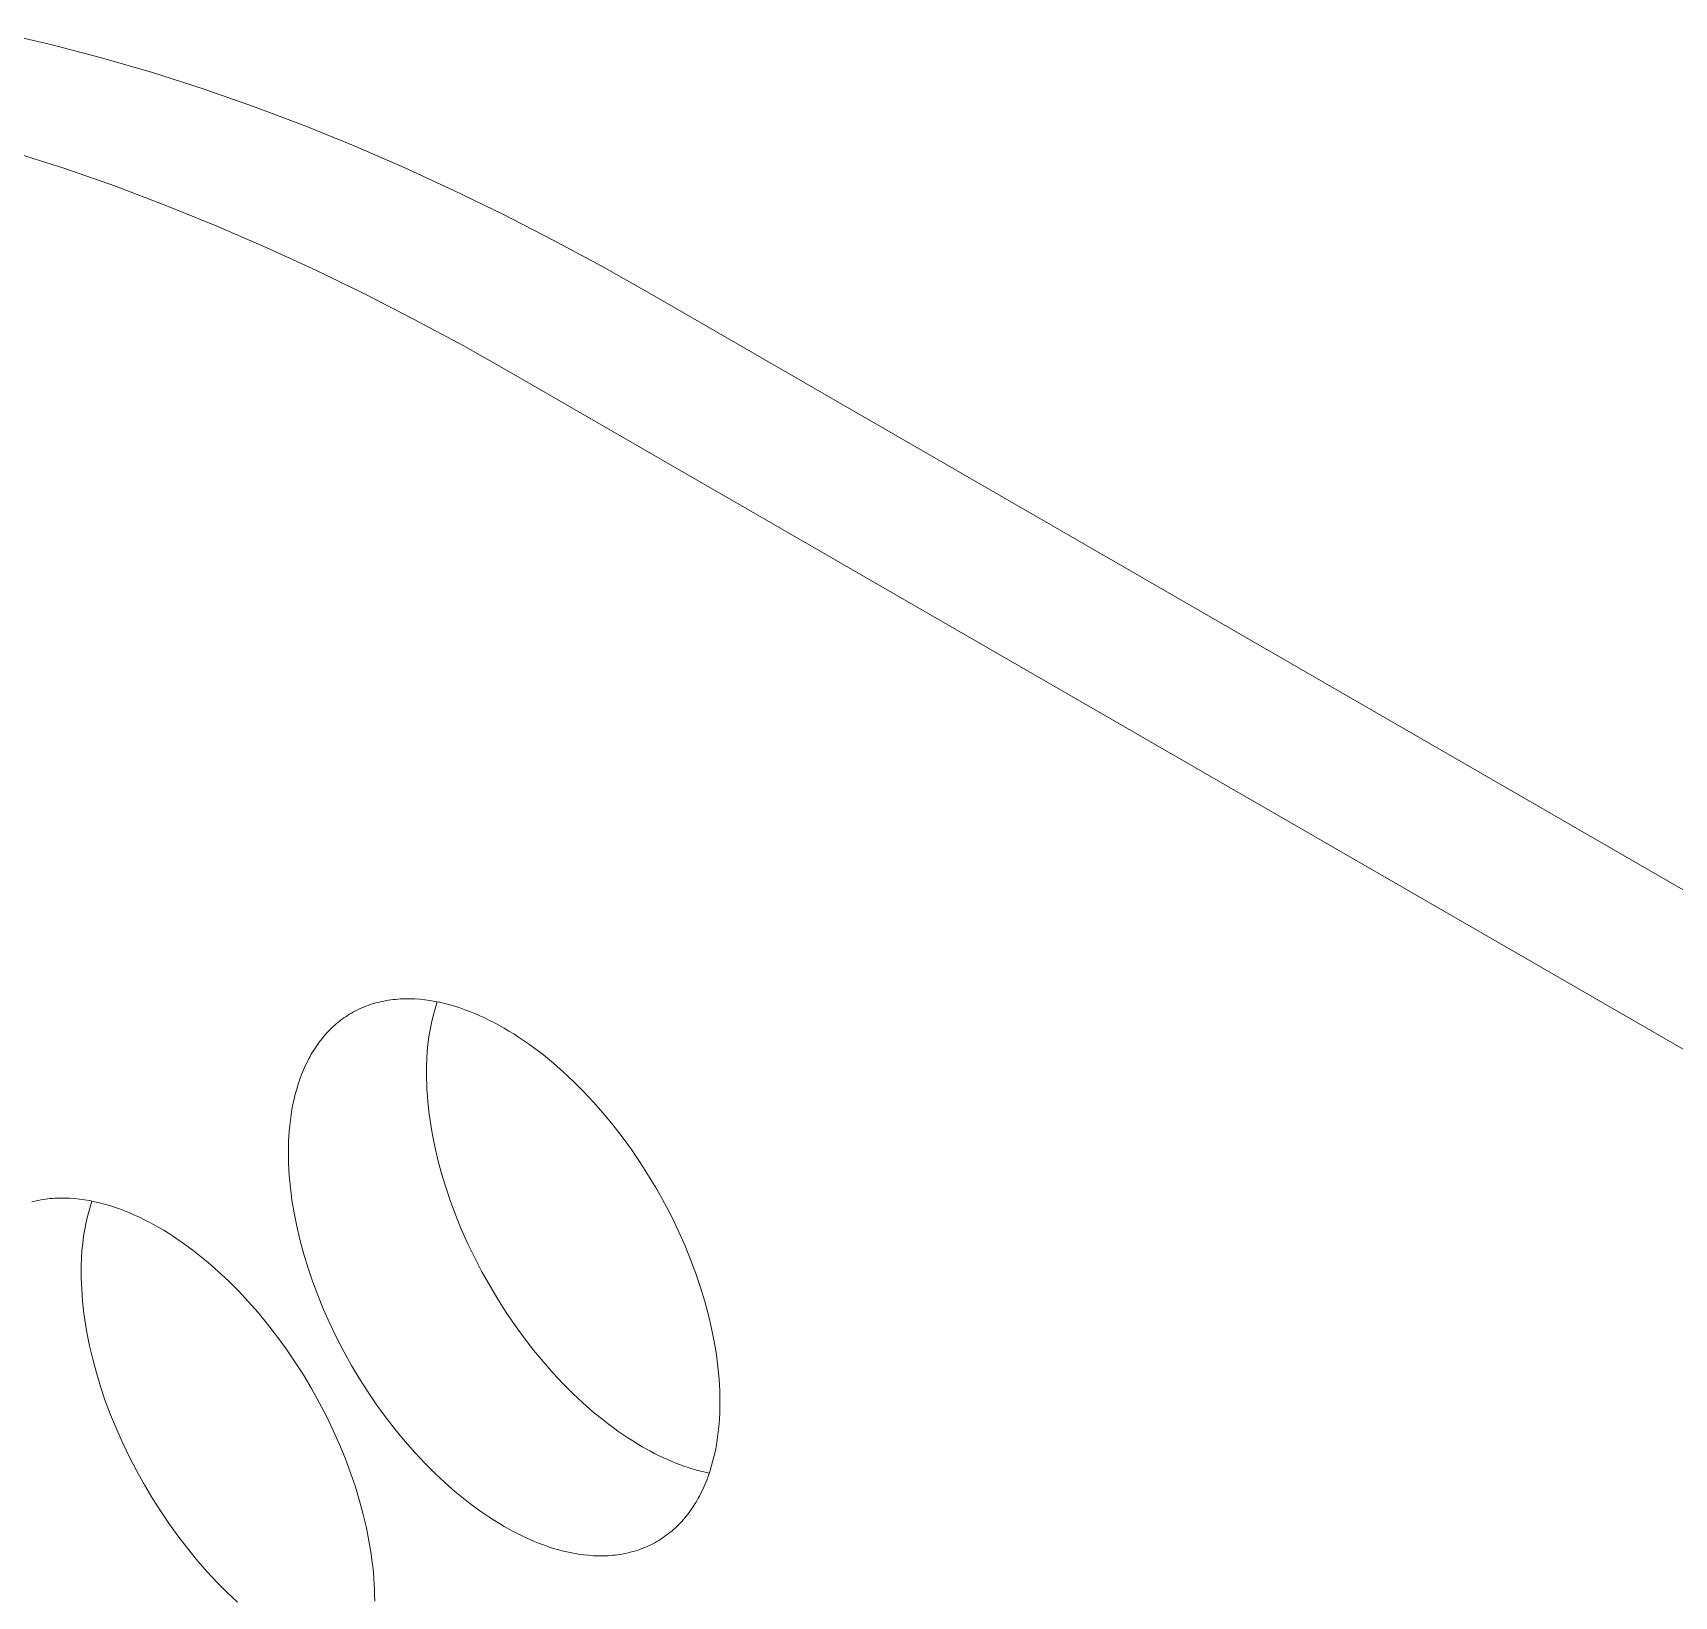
# Model space of a CAD drawing. Header units: millimetres. Extents: x 8434 to 10928, y 788 to 2545.
# Drawn here: x 10711.3 to 10739.85, y 2516.94 to 2544.13 of the extents above; entities that cross this region are included whole.
import ezdxf

# ---------------------------------------------------------------- set-up
doc = ezdxf.new("R2010")
doc.units = ezdxf.units.MM
doc.layers.add('ZANO_R', color=7, linetype='Continuous', lineweight=0)

msp = doc.modelspace()

# ---------------------------------------------------------------- linework, layer by layer
at = {"layer": 'ZANO_R'}
for p, q in [((10710.728, 2544.133), (10711.61, 2543.929)), ((10711.61, 2543.929), (10712.493, 2543.698)), ((10712.493, 2543.698), (10713.376, 2543.441)), ((10713.376, 2543.441), (10714.257, 2543.158)), ((10714.257, 2543.158), (10715.137, 2542.85)), ((10715.137, 2542.85), (10716.014, 2542.519)), ((10716.014, 2542.519), (10716.887, 2542.165)), ((10716.887, 2542.165), (10717.757, 2541.789)), ((10710.973, 2542.053), (10711.855, 2541.771)), ((10711.855, 2541.771), (10712.734, 2541.463)), ((10717.757, 2541.789), (10718.622, 2541.391)), ((10712.734, 2541.463), (10713.611, 2541.132)), ((10718.622, 2541.391), (10719.481, 2540.973)), ((10713.611, 2541.132), (10714.485, 2540.778)), ((10719.481, 2540.973), (10720.335, 2540.535)), ((10714.485, 2540.778), (10715.354, 2540.401)), ((10715.354, 2540.401), (10716.219, 2540.004)), ((10720.335, 2540.535), (10721.182, 2540.079)), ((10716.219, 2540.004), (10717.079, 2539.586)), ((10721.182, 2540.079), (10722.021, 2539.605)), ((10717.079, 2539.586), (10717.932, 2539.148)), ((10722.021, 2539.605), (10890.184, 2442.516)), ((10717.932, 2539.148), (10718.779, 2538.692)), ((10718.779, 2538.692), (10719.619, 2538.218)), ((10887.781, 2441.129), (10719.619, 2538.218)), ((10717.243, 2527.252), (10717.282, 2527.263)), ((10717.282, 2527.263), (10717.321, 2527.273)), ((10717.321, 2527.273), (10717.361, 2527.282)), ((10717.361, 2527.282), (10717.4, 2527.29)), ((10717.4, 2527.29), (10717.44, 2527.298)), ((10717.44, 2527.298), (10717.481, 2527.305)), ((10717.481, 2527.305), (10717.521, 2527.311)), ((10717.521, 2527.311), (10717.562, 2527.316)), ((10717.562, 2527.316), (10717.604, 2527.32)), ((10717.604, 2527.32), (10717.645, 2527.324)), ((10717.645, 2527.324), (10717.687, 2527.326)), ((10717.687, 2527.326), (10717.728, 2527.328)), ((10717.728, 2527.328), (10717.77, 2527.33)), ((10717.77, 2527.33), (10717.813, 2527.33)), ((10717.813, 2527.33), (10717.855, 2527.33)), ((10717.855, 2527.33), (10717.898, 2527.329)), ((10717.898, 2527.329), (10717.94, 2527.327)), ((10717.94, 2527.327), (10718.026, 2527.321)), ((10718.026, 2527.321), (10718.113, 2527.312)), ((10718.113, 2527.312), (10718.2, 2527.3)), ((10718.2, 2527.3), (10718.287, 2527.285)), ((10718.287, 2527.285), (10718.374, 2527.268)), ((10718.329, 2527.277), (10718.292, 2527.157)), ((10718.374, 2527.268), (10718.462, 2527.247)), ((10716.642, 2526.949), (10716.674, 2526.973)), ((10716.674, 2526.973), (10716.707, 2526.996)), ((10716.707, 2526.996), (10716.739, 2527.018)), ((10716.739, 2527.018), (10716.772, 2527.04)), ((10716.772, 2527.04), (10716.806, 2527.061)), ((10716.806, 2527.061), (10716.84, 2527.081)), ((10716.84, 2527.081), (10716.875, 2527.101)), ((10716.875, 2527.101), (10716.91, 2527.12)), ((10716.91, 2527.12), (10716.945, 2527.137)), ((10716.945, 2527.137), (10716.981, 2527.155)), ((10716.981, 2527.155), (10717.017, 2527.171)), ((10717.017, 2527.171), (10717.054, 2527.186)), ((10717.054, 2527.186), (10717.091, 2527.201)), ((10717.091, 2527.201), (10717.129, 2527.215)), ((10717.129, 2527.215), (10717.166, 2527.228)), ((10717.166, 2527.228), (10717.205, 2527.241)), ((10717.205, 2527.241), (10717.243, 2527.252)), ((10718.26, 2527.035), (10718.231, 2526.913)), ((10718.292, 2527.157), (10718.26, 2527.035)), ((10718.462, 2527.247), (10718.549, 2527.225)), ((10718.549, 2527.225), (10718.637, 2527.199)), ((10718.637, 2527.199), (10718.724, 2527.171)), ((10718.724, 2527.171), (10718.811, 2527.14)), ((10718.811, 2527.14), (10718.898, 2527.108)), ((10718.898, 2527.108), (10718.985, 2527.072)), ((10718.985, 2527.072), (10719.071, 2527.035)), ((10719.071, 2527.035), (10719.157, 2526.996)), ((10719.157, 2526.996), (10719.242, 2526.954)), ((10716.353, 2526.67), (10716.379, 2526.701)), ((10716.379, 2526.701), (10716.406, 2526.731)), ((10716.406, 2526.731), (10716.434, 2526.761)), ((10716.434, 2526.761), (10716.462, 2526.79)), ((10716.462, 2526.79), (10716.491, 2526.818)), ((10716.491, 2526.818), (10716.52, 2526.846)), ((10716.52, 2526.846), (10716.55, 2526.872)), ((10716.55, 2526.872), (10716.58, 2526.899)), ((10716.58, 2526.899), (10716.611, 2526.924)), ((10716.611, 2526.924), (10716.642, 2526.949)), ((10718.206, 2526.789), (10718.186, 2526.665)), ((10718.231, 2526.913), (10718.206, 2526.789)), ((10719.242, 2526.954), (10719.327, 2526.911)), ((10719.327, 2526.911), (10719.411, 2526.865)), ((10719.411, 2526.865), (10719.494, 2526.818)), ((10719.494, 2526.818), (10719.578, 2526.769)), ((10719.578, 2526.769), (10719.662, 2526.718)), ((10719.662, 2526.718), (10719.746, 2526.663)), ((10716.139, 2526.364), (10716.16, 2526.4)), ((10716.16, 2526.4), (10716.182, 2526.436)), ((10716.182, 2526.436), (10716.205, 2526.471)), ((10716.205, 2526.471), (10716.228, 2526.506)), ((10716.228, 2526.506), (10716.252, 2526.54)), ((10716.252, 2526.54), (10716.276, 2526.573)), ((10716.276, 2526.573), (10716.301, 2526.606)), ((10716.301, 2526.606), (10716.327, 2526.638)), ((10716.327, 2526.638), (10716.353, 2526.67)), ((10718.157, 2526.415), (10718.148, 2526.29)), ((10718.169, 2526.541), (10718.157, 2526.415)), ((10718.186, 2526.665), (10718.169, 2526.541)), ((10719.746, 2526.663), (10719.832, 2526.606)), ((10719.832, 2526.606), (10719.918, 2526.547)), ((10719.918, 2526.547), (10720.004, 2526.484)), ((10720.004, 2526.484), (10720.09, 2526.419)), ((10720.09, 2526.419), (10720.177, 2526.352)), ((10716.004, 2526.095), (10716.04, 2526.174)), ((10716.04, 2526.174), (10716.078, 2526.251)), ((10716.078, 2526.251), (10716.097, 2526.289)), ((10716.097, 2526.289), (10716.118, 2526.327)), ((10716.118, 2526.327), (10716.139, 2526.364)), ((10718.144, 2526.164), (10718.143, 2526.038)), ((10718.148, 2526.29), (10718.144, 2526.164)), ((10720.177, 2526.352), (10720.352, 2526.209)), ((10720.352, 2526.209), (10720.527, 2526.055)), ((10715.886, 2525.76), (10715.912, 2525.846)), ((10715.912, 2525.846), (10715.941, 2525.931)), ((10715.941, 2525.931), (10715.971, 2526.014)), ((10715.971, 2526.014), (10716.004, 2526.095)), ((10718.143, 2526.038), (10718.144, 2525.942)), ((10718.144, 2525.942), (10718.147, 2525.843)), ((10718.147, 2525.843), (10718.152, 2525.743)), ((10720.527, 2526.055), (10720.702, 2525.891)), ((10720.702, 2525.891), (10720.876, 2525.716)), ((10715.821, 2525.495), (10715.84, 2525.584)), ((10715.84, 2525.584), (10715.862, 2525.673)), ((10715.862, 2525.673), (10715.886, 2525.76)), ((10718.152, 2525.743), (10718.159, 2525.64)), ((10718.159, 2525.64), (10718.167, 2525.536)), ((10720.876, 2525.716), (10721.048, 2525.532)), ((10715.776, 2525.219), (10715.789, 2525.312)), ((10715.789, 2525.312), (10715.804, 2525.404)), ((10715.804, 2525.404), (10715.821, 2525.495)), ((10718.167, 2525.536), (10718.178, 2525.43)), ((10718.178, 2525.43), (10718.191, 2525.323)), ((10718.191, 2525.323), (10718.206, 2525.214)), ((10721.048, 2525.532), (10721.218, 2525.339)), ((10721.218, 2525.339), (10721.385, 2525.137)), ((10715.749, 2524.937), (10715.756, 2525.032)), ((10715.756, 2525.032), (10715.765, 2525.126)), ((10715.765, 2525.126), (10715.776, 2525.219)), ((10718.206, 2525.214), (10718.243, 2524.991)), ((10718.243, 2524.991), (10718.288, 2524.762)), ((10721.385, 2525.137), (10721.549, 2524.926)), ((10715.741, 2524.651), (10715.742, 2524.747)), ((10715.742, 2524.747), (10715.745, 2524.842)), ((10715.745, 2524.842), (10715.749, 2524.937)), ((10718.288, 2524.762), (10718.343, 2524.529)), ((10721.549, 2524.926), (10721.707, 2524.708)), ((10721.707, 2524.708), (10721.86, 2524.483)), ((10715.742, 2524.555), (10715.741, 2524.651)), ((10715.745, 2524.456), (10715.742, 2524.555)), ((10715.749, 2524.356), (10715.745, 2524.456)), ((10718.343, 2524.529), (10718.407, 2524.291)), ((10721.86, 2524.483), (10722.008, 2524.252)), ((10715.756, 2524.253), (10715.749, 2524.356)), ((10715.765, 2524.149), (10715.756, 2524.253)), ((10715.776, 2524.043), (10715.765, 2524.149)), ((10718.407, 2524.291), (10718.48, 2524.05)), ((10722.008, 2524.252), (10722.149, 2524.017)), ((10711.395, 2523.823), (10711.435, 2523.831)), ((10711.435, 2523.831), (10711.475, 2523.837)), ((10711.475, 2523.837), (10711.516, 2523.843)), ((10711.516, 2523.843), (10711.557, 2523.848)), ((10711.557, 2523.848), (10711.598, 2523.853)), ((10711.598, 2523.853), (10711.639, 2523.856)), ((10711.639, 2523.856), (10711.681, 2523.859)), ((10711.681, 2523.859), (10711.723, 2523.861)), ((10711.723, 2523.861), (10711.765, 2523.862)), ((10711.765, 2523.862), (10711.807, 2523.863)), ((10711.807, 2523.863), (10711.85, 2523.862)), ((10711.85, 2523.862), (10711.892, 2523.861)), ((10711.892, 2523.861), (10711.935, 2523.859)), ((10711.935, 2523.859), (10712.021, 2523.854)), ((10712.021, 2523.854), (10712.107, 2523.845)), ((10712.107, 2523.845), (10712.194, 2523.833)), ((10712.194, 2523.833), (10712.281, 2523.818)), ((10715.789, 2523.936), (10715.776, 2524.043)), ((10715.804, 2523.827), (10715.789, 2523.936)), ((10718.48, 2524.05), (10718.563, 2523.806)), ((10722.149, 2524.017), (10722.282, 2523.777)), ((10711.276, 2523.796), (10711.316, 2523.806)), ((10711.316, 2523.806), (10711.355, 2523.815)), ((10711.355, 2523.815), (10711.395, 2523.823)), ((10712.254, 2523.568), (10712.226, 2523.445)), ((10712.287, 2523.689), (10712.254, 2523.568)), ((10712.281, 2523.818), (10712.369, 2523.8)), ((10712.323, 2523.81), (10712.287, 2523.689)), ((10712.369, 2523.8), (10712.456, 2523.78)), ((10712.456, 2523.78), (10712.544, 2523.757)), ((10712.544, 2523.757), (10712.631, 2523.732)), ((10712.631, 2523.732), (10712.719, 2523.704)), ((10712.719, 2523.704), (10712.806, 2523.673)), ((10712.806, 2523.673), (10712.893, 2523.64)), ((10712.893, 2523.64), (10712.98, 2523.605)), ((10712.98, 2523.605), (10713.066, 2523.568)), ((10713.066, 2523.568), (10713.152, 2523.528)), ((10715.84, 2523.604), (10715.804, 2523.827)), ((10715.886, 2523.375), (10715.84, 2523.604)), ((10718.563, 2523.806), (10718.654, 2523.56)), ((10718.654, 2523.56), (10718.755, 2523.313)), ((10722.282, 2523.777), (10722.409, 2523.534)), ((10712.201, 2523.322), (10712.18, 2523.198)), ((10712.226, 2523.445), (10712.201, 2523.322)), ((10713.152, 2523.528), (10713.237, 2523.487)), ((10713.237, 2523.487), (10713.322, 2523.443)), ((10713.322, 2523.443), (10713.406, 2523.398)), ((10713.406, 2523.398), (10713.489, 2523.351)), ((10713.489, 2523.351), (10713.572, 2523.302)), ((10713.572, 2523.302), (10713.656, 2523.25)), ((10715.941, 2523.142), (10715.886, 2523.375)), ((10718.755, 2523.313), (10718.865, 2523.067)), ((10722.409, 2523.534), (10722.527, 2523.288)), ((10722.527, 2523.288), (10722.636, 2523.042)), ((10712.164, 2523.073), (10712.151, 2522.948)), ((10712.18, 2523.198), (10712.164, 2523.073)), ((10713.656, 2523.25), (10713.741, 2523.196)), ((10713.741, 2523.196), (10713.826, 2523.139)), ((10713.826, 2523.139), (10713.912, 2523.079)), ((10713.912, 2523.079), (10713.998, 2523.017)), ((10713.998, 2523.017), (10714.085, 2522.952)), ((10716.005, 2522.904), (10715.941, 2523.142)), ((10718.865, 2523.067), (10718.983, 2522.822)), ((10722.636, 2523.042), (10722.737, 2522.796)), ((10712.143, 2522.823), (10712.138, 2522.697)), ((10712.138, 2522.697), (10712.138, 2522.571)), ((10712.151, 2522.948), (10712.143, 2522.823)), ((10714.085, 2522.952), (10714.172, 2522.884)), ((10714.172, 2522.884), (10714.347, 2522.741)), ((10714.347, 2522.741), (10714.522, 2522.588)), ((10716.078, 2522.663), (10716.005, 2522.904)), ((10718.983, 2522.822), (10719.109, 2522.579)), ((10722.737, 2522.796), (10722.829, 2522.55)), ((10712.138, 2522.571), (10712.139, 2522.474)), ((10712.139, 2522.474), (10712.141, 2522.376)), ((10714.522, 2522.588), (10714.697, 2522.423)), ((10714.697, 2522.423), (10714.871, 2522.249)), ((10716.16, 2522.419), (10716.078, 2522.663)), ((10716.252, 2522.173), (10716.16, 2522.419)), ((10719.109, 2522.579), (10719.243, 2522.339)), ((10722.829, 2522.55), (10722.911, 2522.306)), ((10712.141, 2522.376), (10712.146, 2522.275)), ((10712.146, 2522.275), (10712.153, 2522.173)), ((10712.153, 2522.173), (10712.162, 2522.069)), ((10714.871, 2522.249), (10715.043, 2522.065)), ((10716.353, 2521.926), (10716.252, 2522.173)), ((10719.243, 2522.339), (10719.384, 2522.103)), ((10722.911, 2522.306), (10722.985, 2522.065)), ((10712.162, 2522.069), (10712.172, 2521.963)), ((10712.172, 2521.963), (10712.185, 2521.855)), ((10712.185, 2521.855), (10712.2, 2521.746)), ((10715.043, 2522.065), (10715.213, 2521.872)), ((10715.213, 2521.872), (10715.38, 2521.669)), ((10716.463, 2521.68), (10716.353, 2521.926)), ((10719.384, 2522.103), (10719.531, 2521.872)), ((10719.531, 2521.872), (10719.684, 2521.648)), ((10722.985, 2522.065), (10723.049, 2521.827)), ((10712.2, 2521.746), (10712.237, 2521.523)), ((10715.38, 2521.669), (10715.543, 2521.459)), ((10716.581, 2521.435), (10716.463, 2521.68)), ((10719.684, 2521.648), (10719.843, 2521.429)), ((10723.049, 2521.827), (10723.103, 2521.593)), ((10723.103, 2521.593), (10723.149, 2521.365)), ((10712.237, 2521.523), (10712.283, 2521.295)), ((10712.283, 2521.295), (10712.337, 2521.061)), ((10715.543, 2521.459), (10715.702, 2521.241)), ((10716.707, 2521.192), (10716.581, 2521.435)), ((10719.843, 2521.429), (10720.006, 2521.219)), ((10723.149, 2521.365), (10723.186, 2521.142)), ((10712.337, 2521.061), (10712.401, 2520.824)), ((10715.702, 2521.241), (10715.855, 2521.016)), ((10715.855, 2521.016), (10716.002, 2520.785)), ((10716.841, 2520.952), (10716.707, 2521.192)), ((10720.006, 2521.219), (10720.173, 2521.017)), ((10720.173, 2521.017), (10720.343, 2520.823)), ((10723.186, 2521.142), (10723.201, 2521.033)), ((10723.201, 2521.033), (10723.213, 2520.925)), ((10712.401, 2520.824), (10712.475, 2520.582)), ((10716.002, 2520.785), (10716.143, 2520.549)), ((10716.981, 2520.716), (10716.841, 2520.952)), ((10717.129, 2520.485), (10716.981, 2520.716)), ((10720.343, 2520.823), (10720.515, 2520.639)), ((10723.213, 2520.925), (10723.224, 2520.819)), ((10723.224, 2520.819), (10723.233, 2520.715)), ((10723.233, 2520.715), (10723.24, 2520.613)), ((10712.475, 2520.582), (10712.557, 2520.338)), ((10716.143, 2520.549), (10716.277, 2520.309)), ((10717.282, 2520.26), (10717.129, 2520.485)), ((10720.515, 2520.639), (10720.689, 2520.465)), ((10720.689, 2520.465), (10720.864, 2520.301)), ((10723.24, 2520.613), (10723.244, 2520.512)), ((10723.244, 2520.512), (10723.247, 2520.414)), ((10723.247, 2520.414), (10723.248, 2520.317)), ((10712.557, 2520.338), (10712.649, 2520.093)), ((10716.277, 2520.309), (10716.403, 2520.066)), ((10717.441, 2520.042), (10717.282, 2520.26)), ((10720.864, 2520.301), (10721.039, 2520.147)), ((10721.039, 2520.147), (10721.214, 2520.004)), ((10723.245, 2520.126), (10723.24, 2520.031)), ((10723.247, 2520.221), (10723.245, 2520.126)), ((10723.248, 2520.317), (10723.247, 2520.221)), ((10712.649, 2520.093), (10712.75, 2519.846)), ((10712.75, 2519.846), (10712.859, 2519.6)), ((10716.403, 2520.066), (10716.521, 2519.821)), ((10717.604, 2519.832), (10717.441, 2520.042)), ((10717.771, 2519.63), (10717.604, 2519.832)), ((10721.214, 2520.004), (10721.301, 2519.936)), ((10721.301, 2519.936), (10721.388, 2519.871)), ((10721.388, 2519.871), (10721.474, 2519.809)), ((10723.224, 2519.842), (10723.214, 2519.749)), ((10723.233, 2519.936), (10723.224, 2519.842)), ((10723.24, 2520.031), (10723.233, 2519.936)), ((10712.859, 2519.6), (10712.977, 2519.355)), ((10716.521, 2519.821), (10716.631, 2519.575)), ((10716.631, 2519.575), (10716.732, 2519.328)), ((10717.941, 2519.436), (10717.771, 2519.63)), ((10721.474, 2519.809), (10721.56, 2519.749)), ((10721.56, 2519.749), (10721.645, 2519.692)), ((10721.645, 2519.692), (10721.73, 2519.638)), ((10721.73, 2519.638), (10721.814, 2519.586)), ((10721.814, 2519.586), (10721.897, 2519.537)), ((10723.186, 2519.565), (10723.168, 2519.474)), ((10723.201, 2519.656), (10723.186, 2519.565)), ((10723.214, 2519.749), (10723.201, 2519.656)), ((10712.977, 2519.355), (10713.103, 2519.112)), ((10716.732, 2519.328), (10716.823, 2519.083)), ((10718.113, 2519.252), (10717.941, 2519.436)), ((10721.897, 2519.537), (10722.038, 2519.459)), ((10722.038, 2519.459), (10722.11, 2519.421)), ((10722.11, 2519.421), (10722.181, 2519.385)), ((10722.181, 2519.385), (10722.254, 2519.351)), ((10722.254, 2519.351), (10722.326, 2519.318)), ((10722.326, 2519.318), (10722.399, 2519.286)), ((10722.399, 2519.286), (10722.472, 2519.256)), ((10723.127, 2519.295), (10723.103, 2519.208)), ((10723.149, 2519.384), (10723.127, 2519.295)), ((10723.168, 2519.474), (10723.149, 2519.384)), ((10713.103, 2519.112), (10713.237, 2518.872)), ((10716.823, 2519.083), (10716.906, 2518.839)), ((10718.287, 2519.078), (10718.113, 2519.252)), ((10718.462, 2518.914), (10718.287, 2519.078)), ((10722.472, 2519.256), (10722.546, 2519.228)), ((10722.546, 2519.228), (10722.619, 2519.201)), ((10722.619, 2519.201), (10722.693, 2519.176)), ((10722.693, 2519.176), (10722.767, 2519.153)), ((10722.767, 2519.153), (10722.841, 2519.131)), ((10722.841, 2519.131), (10722.915, 2519.112)), ((10722.915, 2519.112), (10722.989, 2519.094)), ((10722.989, 2519.094), (10723.063, 2519.078)), ((10723.049, 2519.038), (10723.018, 2518.955)), ((10723.077, 2519.122), (10723.049, 2519.038)), ((10723.103, 2519.208), (10723.077, 2519.122)), ((10713.237, 2518.872), (10713.378, 2518.636)), ((10716.906, 2518.839), (10716.979, 2518.597)), ((10718.637, 2518.76), (10718.462, 2518.914)), ((10718.812, 2518.617), (10718.637, 2518.76)), ((10722.911, 2518.717), (10722.892, 2518.679)), ((10722.949, 2518.795), (10722.911, 2518.717)), ((10722.985, 2518.874), (10722.949, 2518.795)), ((10723.018, 2518.955), (10722.985, 2518.874)), ((10713.378, 2518.636), (10713.526, 2518.405)), ((10713.526, 2518.405), (10713.679, 2518.18)), ((10716.979, 2518.597), (10717.043, 2518.36)), ((10718.899, 2518.549), (10718.812, 2518.617)), ((10718.985, 2518.484), (10718.899, 2518.549)), ((10719.072, 2518.422), (10718.985, 2518.484)), ((10719.157, 2518.362), (10719.072, 2518.422)), ((10722.737, 2518.429), (10722.713, 2518.395)), ((10722.761, 2518.463), (10722.737, 2518.429)), ((10722.784, 2518.497), (10722.761, 2518.463)), ((10722.807, 2518.533), (10722.784, 2518.497)), ((10722.829, 2518.569), (10722.807, 2518.533)), ((10722.85, 2518.605), (10722.829, 2518.569)), ((10722.871, 2518.642), (10722.85, 2518.605)), ((10722.892, 2518.679), (10722.871, 2518.642)), ((10713.679, 2518.18), (10713.837, 2517.962)), ((10717.043, 2518.36), (10717.098, 2518.126)), ((10717.098, 2518.126), (10717.143, 2517.898)), ((10719.243, 2518.305), (10719.157, 2518.362)), ((10719.327, 2518.251), (10719.243, 2518.305)), ((10719.411, 2518.199), (10719.327, 2518.251)), ((10719.495, 2518.15), (10719.411, 2518.199)), ((10719.578, 2518.103), (10719.495, 2518.15)), ((10722.469, 2518.123), (10722.439, 2518.096)), ((10722.498, 2518.151), (10722.469, 2518.123)), ((10722.527, 2518.179), (10722.498, 2518.151)), ((10722.555, 2518.208), (10722.527, 2518.179)), ((10722.583, 2518.237), (10722.555, 2518.208)), ((10722.61, 2518.268), (10722.583, 2518.237)), ((10722.636, 2518.299), (10722.61, 2518.268)), ((10722.662, 2518.33), (10722.636, 2518.299)), ((10722.688, 2518.362), (10722.662, 2518.33)), ((10722.713, 2518.395), (10722.688, 2518.362)), ((10713.837, 2517.962), (10714.001, 2517.752)), ((10717.143, 2517.898), (10717.18, 2517.675)), ((10719.662, 2518.058), (10719.578, 2518.103)), ((10719.747, 2518.014), (10719.662, 2518.058)), ((10719.832, 2517.973), (10719.747, 2518.014)), ((10719.918, 2517.933), (10719.832, 2517.973)), ((10720.004, 2517.896), (10719.918, 2517.933)), ((10720.091, 2517.861), (10720.004, 2517.896)), ((10720.178, 2517.828), (10720.091, 2517.861)), ((10722.079, 2517.849), (10722.044, 2517.831)), ((10722.114, 2517.868), (10722.079, 2517.849)), ((10722.149, 2517.887), (10722.114, 2517.868)), ((10722.183, 2517.907), (10722.149, 2517.887)), ((10722.217, 2517.928), (10722.183, 2517.907)), ((10722.25, 2517.95), (10722.217, 2517.928)), ((10722.283, 2517.973), (10722.25, 2517.95)), ((10722.315, 2517.996), (10722.283, 2517.973)), ((10722.347, 2518.02), (10722.315, 2517.996)), ((10722.378, 2518.044), (10722.347, 2518.02)), ((10722.409, 2518.07), (10722.378, 2518.044)), ((10722.439, 2518.096), (10722.409, 2518.07)), ((10714.001, 2517.752), (10714.167, 2517.549)), ((10714.167, 2517.549), (10714.337, 2517.356)), ((10717.18, 2517.675), (10717.195, 2517.565)), ((10717.195, 2517.565), (10717.208, 2517.458)), ((10720.265, 2517.798), (10720.178, 2517.828)), ((10720.352, 2517.769), (10720.265, 2517.798)), ((10720.44, 2517.744), (10720.352, 2517.769)), ((10720.528, 2517.721), (10720.44, 2517.744)), ((10720.615, 2517.701), (10720.528, 2517.721)), ((10720.702, 2517.683), (10720.615, 2517.701)), ((10720.79, 2517.668), (10720.702, 2517.683)), ((10720.876, 2517.657), (10720.79, 2517.668)), ((10720.963, 2517.648), (10720.876, 2517.657)), ((10721.049, 2517.642), (10720.963, 2517.648)), ((10721.092, 2517.64), (10721.049, 2517.642)), ((10721.134, 2517.639), (10721.092, 2517.64)), ((10721.177, 2517.638), (10721.134, 2517.639)), ((10721.219, 2517.639), (10721.177, 2517.638)), ((10721.261, 2517.64), (10721.219, 2517.639)), ((10721.303, 2517.642), (10721.261, 2517.64)), ((10721.344, 2517.645), (10721.303, 2517.642)), ((10721.386, 2517.648), (10721.344, 2517.645)), ((10721.427, 2517.653), (10721.386, 2517.648)), ((10721.468, 2517.658), (10721.427, 2517.653)), ((10721.508, 2517.664), (10721.468, 2517.658)), ((10721.549, 2517.671), (10721.508, 2517.664)), ((10721.589, 2517.678), (10721.549, 2517.671)), ((10721.629, 2517.687), (10721.589, 2517.678)), ((10721.668, 2517.696), (10721.629, 2517.687)), ((10721.707, 2517.706), (10721.668, 2517.696)), ((10721.746, 2517.716), (10721.707, 2517.706)), ((10721.785, 2517.728), (10721.746, 2517.716)), ((10721.823, 2517.74), (10721.785, 2517.728)), ((10721.861, 2517.753), (10721.823, 2517.74)), ((10721.898, 2517.767), (10721.861, 2517.753)), ((10721.935, 2517.782), (10721.898, 2517.767)), ((10721.972, 2517.798), (10721.935, 2517.782)), ((10722.008, 2517.814), (10721.972, 2517.798)), ((10722.044, 2517.831), (10722.008, 2517.814)), ((10714.337, 2517.356), (10714.51, 2517.172)), ((10717.208, 2517.458), (10717.219, 2517.352)), ((10717.219, 2517.352), (10717.227, 2517.248)), ((10714.51, 2517.172), (10714.684, 2516.998)), ((10714.684, 2516.998), (10714.859, 2516.833)), ((10717.227, 2517.248), (10717.234, 2517.146)), ((10717.234, 2517.146), (10717.239, 2517.045)), ((10717.239, 2517.045), (10717.242, 2516.947)), ((10717.242, 2516.947), (10717.243, 2516.85))]:
    msp.add_line(p, q, dxfattribs=at)

doc.saveas('drawing.dxf')
